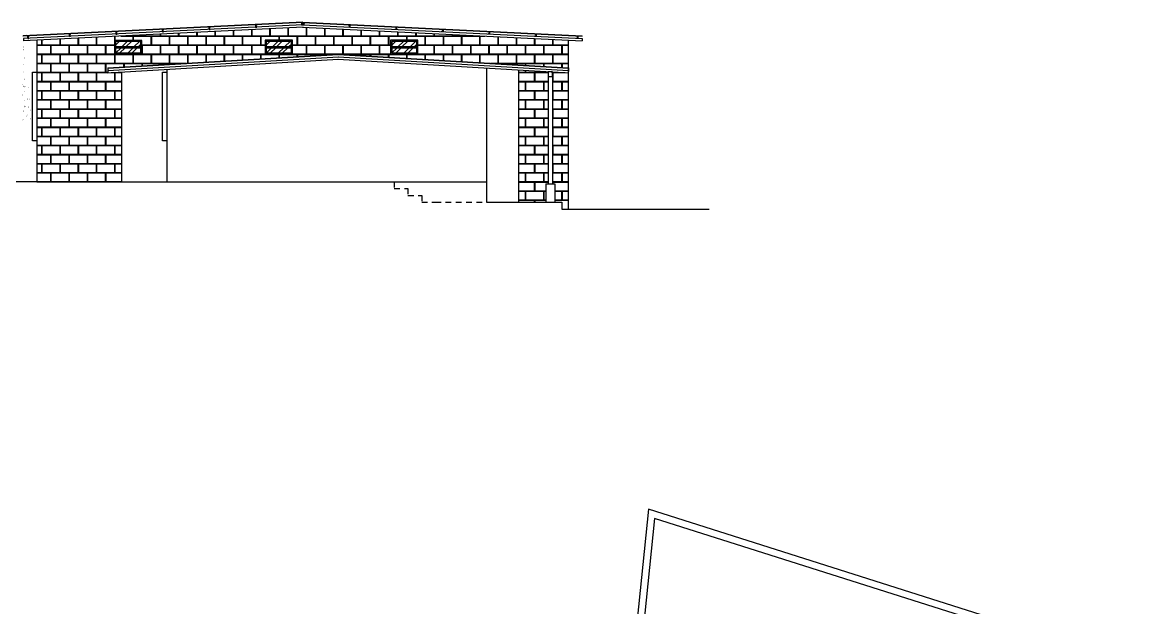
# Model space of a CAD drawing. Header units: inches. Extents: x 2 to 188, y -54 to 24.
# Drawn here: x 22.76 to 46.97, y 10.66 to 23.51 of the extents above; entities that cross this region are included whole.
import ezdxf

# ---------------------------------------------------------------- set-up
doc = ezdxf.new("R2010")
doc.units = ezdxf.units.IN
doc.header["$MEASUREMENT"] = 0
doc.linetypes.add('RAYITAS', pattern=[0.375, 0.25, -0.125])
doc.layers.add('artefactos', color=9, linetype='Continuous')

# ---------------------------------------------------------------- blocks, each defined once
blk = doc.blocks.new('A$C79850DA7')
at = {"layer": 'artefactos', "color": 8, "transparency": 33554636}
for points in [[(4.523, 9.815), (4.492, 9.749), (4.52, 9.749), (4.487, 9.694)], [(4.686, 9.853), (4.655, 9.787), (4.684, 9.787), (4.65, 9.733)], [(4.532, 8.893), (4.502, 8.827), (4.53, 8.827), (4.496, 8.773)], [(4.542, 9.085), (4.511, 9.019), (4.54, 9.019), (4.506, 8.965)], [(4.571, 9.584), (4.54, 9.519), (4.568, 9.519), (4.535, 9.464)], [(4.581, 8.355), (4.55, 8.289), (4.578, 8.289), (4.544, 8.235)], [(4.529, 7.914), (4.499, 7.849), (4.527, 7.849), (4.493, 7.794)], [(4.529, 7.415), (4.499, 7.349), (4.527, 7.349), (4.493, 7.295)], [(4.584, 6.932), (4.553, 6.866), (4.582, 6.866), (4.548, 6.811)], [(4.459, 6.586), (4.428, 6.52), (4.457, 6.52), (4.423, 6.466)], [(4.535, 6.444), (4.504, 6.378), (4.532, 6.378), (4.499, 6.323)], [(4.584, 6.432), (4.553, 6.366), (4.582, 6.366), (4.548, 6.312)], [(4.612, 6.098), (4.581, 6.032), (4.609, 6.032), (4.576, 5.978)], [(4.679, 6.444), (4.648, 6.378), (4.677, 6.378), (4.643, 6.323)], [(4.862, 6.367), (4.831, 6.301), (4.859, 6.301), (4.825, 6.246)], [(4.468, 5.867), (4.437, 5.802), (4.465, 5.802), (4.432, 5.747)], [(4.612, 5.483), (4.581, 5.418), (4.609, 5.418), (4.576, 5.363)], [(4.804, 5.599), (4.773, 5.533), (4.801, 5.533), (4.768, 5.478)], [(4.929, 5.599), (4.898, 5.533), (4.926, 5.533), (4.893, 5.478)], [(4.516, 4.792), (4.485, 4.726), (4.513, 4.726), (4.48, 4.672)], [(4.602, 5.099), (4.571, 5.034), (4.6, 5.034), (4.566, 4.979)], [(4.679, 5.099), (4.648, 5.034), (4.677, 5.034), (4.643, 4.979)], [(4.717, 4.446), (4.687, 4.381), (4.715, 4.381), (4.681, 4.326)], [(4.814, 4.535), (4.783, 4.469), (4.812, 4.469), (4.778, 4.414)], [(4.852, 5.061), (4.821, 4.995), (4.849, 4.995), (4.816, 4.941)], [(4.977, 4.83), (4.946, 4.765), (4.974, 4.765), (4.941, 4.71)], [(5.13, 4.638), (5.1, 4.573), (5.128, 4.573), (5.094, 4.518)], [(4.487, 4.216), (4.456, 4.15), (4.484, 4.15), (4.451, 4.096)], [(5.006, 4.293), (4.975, 4.227), (5.003, 4.227), (4.97, 4.172)], [(5.13, 4.139), (5.1, 4.073), (5.128, 4.073), (5.094, 4.019)]]:
    blk.add_solid(points, dxfattribs=at)

msp = doc.modelspace()

# ---------------------------------------------------------------- hatches: boundary and pattern name
h = msp.add_hatch()
h.set_pattern_fill('AR-B816C', color=8, scale=0.025)
h.paths.add_polyline_path([(24.935, 22.414), (24.642, 22.396), (24.639, 22.446), (24.636, 22.496), (24.635, 22.508), (29.688, 22.808), (34.735, 22.508), (34.735, 23.11), (28.91, 23.396), (23.085, 23.11), (23.085, 20.008), (24.935, 20.008)])
h.paths.add_polyline_path([(24.785, 22.807), (24.785, 23.107), (25.385, 23.107), (25.385, 22.807)], flags=16)
h.paths.add_polyline_path([(24.81, 22.832), (24.81, 23.082), (25.36, 23.082), (25.36, 22.832)], flags=0)
h.paths.add_polyline_path([(28.085, 22.809), (28.085, 23.109), (28.685, 23.109), (28.685, 22.809)], flags=16)
h.paths.add_polyline_path([(28.11, 22.834), (28.11, 23.084), (28.66, 23.084), (28.66, 22.834)], flags=0)
h.paths.add_polyline_path([(30.835, 22.809), (30.835, 23.109), (31.435, 23.109), (31.435, 22.809)], flags=16)
h.paths.add_polyline_path([(30.86, 22.834), (30.86, 23.084), (31.41, 23.084), (31.41, 22.834)], flags=0)
h.paths.add_polyline_path([(34.285, 22.422), (33.635, 22.461), (33.635, 19.558), (34.235, 19.558), (34.235, 19.958), (34.285, 19.958)])
h.paths.add_polyline_path([(34.735, 22.496), (34.734, 22.496), (34.731, 22.446), (34.728, 22.396), (34.385, 22.417), (34.385, 19.958), (34.435, 19.958), (34.435, 19.558), (34.585, 19.558), (34.585, 19.408), (34.735, 19.408)])
at = {"transparency": 33554610}
h = msp.add_hatch(dxfattribs=at)
h.set_pattern_fill('ANSI32', color=1, scale=0.5)
h.set_pattern_definition([(45, (0, 0.1375), (-0.1325825, 0.1325825), []), (45, (0.08839, 0.1375), (-0.1325825, 0.1325825), [])])
h.paths.add_polyline_path([(25.085, 23.082), (24.81, 23.082), (24.81, 22.97), (25.085, 22.97)])
h.paths.add_polyline_path([(25.36, 23.082), (25.085, 23.082), (25.085, 22.97), (25.36, 22.97)])
h.paths.add_polyline_path([(25.085, 22.945), (24.81, 22.945), (24.81, 22.832), (25.085, 22.832)])
h.paths.add_polyline_path([(25.36, 22.945), (25.085, 22.945), (25.085, 22.832), (25.36, 22.832)])
h = msp.add_hatch()
h.set_pattern_fill('ANSI32', color=1, scale=0.5)
h.set_pattern_definition([(45, (3.3, 0.13953), (-0.1325825, 0.1325825), []), (45, (3.38839, 0.13953), (-0.1325825, 0.1325825), [])])
h.paths.add_polyline_path([(28.385, 23.084), (28.11, 23.084), (28.11, 22.972), (28.385, 22.972)])
h.paths.add_polyline_path([(28.66, 23.084), (28.385, 23.084), (28.385, 22.972), (28.66, 22.972)])
h.paths.add_polyline_path([(28.385, 22.947), (28.11, 22.947), (28.11, 22.834), (28.385, 22.834)])
h.paths.add_polyline_path([(28.66, 22.947), (28.385, 22.947), (28.385, 22.834), (28.66, 22.834)])
h = msp.add_hatch()
h.set_pattern_fill('ANSI32', color=1, scale=0.5)
h.set_pattern_definition([(45, (6.05, 0.13953), (-0.1325825, 0.1325825), []), (45, (6.13839, 0.13953), (-0.1325825, 0.1325825), [])])
h.paths.add_polyline_path([(31.135, 23.084), (30.86, 23.084), (30.86, 22.972), (31.135, 22.972)])
h.paths.add_polyline_path([(31.41, 23.084), (31.135, 23.084), (31.135, 22.972), (31.41, 22.972)])
h.paths.add_polyline_path([(31.135, 22.947), (30.86, 22.947), (30.86, 22.834), (31.135, 22.834)])
h.paths.add_polyline_path([(31.41, 22.947), (31.135, 22.947), (31.135, 22.834), (31.41, 22.834)])

# ---------------------------------------------------------------- linework, layer by layer
for p, q in [((28.91, 23.508), (22.785, 23.208)), ((28.911, 23.496), (22.786, 23.196)), ((28.91, 23.508), (35.035, 23.208)), ((28.91, 23.496), (35.035, 23.196)), ((28.91, 23.446), (22.788, 23.146)), ((28.916, 23.396), (22.791, 23.096)), ((28.905, 23.396), (35.03, 23.096)), ((28.91, 23.446), (35.032, 23.146)), ((22.786, 23.196), (22.785, 23.208)), ((22.788, 23.146), (22.791, 23.096)), ((35.032, 23.146), (35.03, 23.096)), ((35.035, 23.196), (35.035, 23.208)), ((24.635, 22.508), (29.688, 22.808)), ((24.636, 22.496), (29.689, 22.796)), ((29.688, 22.808), (34.735, 22.508)), ((29.688, 22.796), (34.734, 22.496)), ((24.639, 22.446), (29.692, 22.746)), ((24.642, 22.396), (29.695, 22.696)), ((29.682, 22.696), (34.728, 22.396)), ((29.685, 22.746), (34.731, 22.446)), ((24.635, 22.508), (24.636, 22.496)), ((24.636, 22.496), (24.639, 22.446)), ((24.639, 22.446), (24.642, 22.396)), ((34.731, 22.446), (34.728, 22.396)), ((34.734, 22.496), (34.731, 22.446)), ((34.735, 22.508), (34.734, 22.496)), ((36.485, 12.824), (35.77, 5.826)), ((36.615, 12.626), (35.904, 5.662)), ((46.971, 9.501), (36.485, 12.824)), ((46.821, 9.392), (36.615, 12.626))]:
    msp.add_line(p, q)
at = {"color": 2}
for p, q in [((23.085, 23.11), (23.085, 20.008)), ((34.735, 19.408), (34.735, 23.11))]:
    msp.add_line(p, q, dxfattribs=at)
at = {"color": 1}
for p, q in [((24.81, 22.97), (25.36, 22.97)), ((24.81, 22.945), (25.36, 22.945)), ((28.11, 22.972), (28.66, 22.972)), ((28.11, 22.947), (28.66, 22.947)), ((30.86, 22.972), (31.41, 22.972)), ((30.86, 22.947), (31.41, 22.947))]:
    msp.add_line(p, q, dxfattribs=at)
at = {"color": 4}
for p, q in [((24.935, 22.413), (24.935, 20.008)), ((33.635, 22.463), (33.635, 19.558)), ((34.235, 19.958), (34.235, 19.558)), ((34.235, 19.958), (34.435, 19.958)), ((34.435, 19.958), (34.435, 19.558))]:
    msp.add_line(p, q, dxfattribs=at)
at = {"color": 5}
for p, q in [((25.935, 22.471), (25.935, 20.008)), ((32.935, 22.506), (32.935, 20.008))]:
    msp.add_line(p, q, dxfattribs=at)
at = {"color": 3}
for p, q in [((34.285, 22.317), (34.285, 19.958)), ((34.385, 22.317), (34.385, 19.958))]:
    msp.add_line(p, q, dxfattribs=at)
at = {"color": 6}
for p, q in [((23.085, 20.008), (16.815, 20.008)), ((23.085, 20.008), (32.935, 20.008)), ((32.935, 20.008), (32.935, 19.558)), ((34.585, 19.408), (37.815, 19.408))]:
    msp.add_line(p, q, dxfattribs=at)
at = {"color": 4}
for points in [[(28.908, 23.486), (28.908, 23.496), (28.883, 23.495), (28.885, 23.445), (28.91, 23.446), (28.91, 23.456), (28.905, 23.456), (28.905, 23.451), (28.89, 23.45), (28.888, 23.49), (28.903, 23.491), (28.903, 23.485), (28.908, 23.486)], [(28.912, 23.486), (28.913, 23.496), (28.938, 23.495), (28.935, 23.445), (28.91, 23.446), (28.911, 23.456), (28.916, 23.456), (28.915, 23.451), (28.93, 23.45), (28.932, 23.49), (28.917, 23.491), (28.917, 23.485), (28.912, 23.486)], [(28.912, 23.486), (28.913, 23.496), (28.938, 23.495), (28.935, 23.445), (28.91, 23.446), (28.911, 23.456), (28.916, 23.456), (28.915, 23.451), (28.93, 23.45), (28.932, 23.49), (28.917, 23.491), (28.917, 23.485), (28.912, 23.486)], [(23.819, 23.236), (23.819, 23.247), (23.794, 23.245), (23.796, 23.195), (23.821, 23.197), (23.821, 23.207), (23.816, 23.206), (23.816, 23.201), (23.801, 23.201), (23.799, 23.241), (23.814, 23.241), (23.814, 23.236), (23.819, 23.236)], [(24.839, 23.286), (24.839, 23.296), (24.814, 23.295), (24.816, 23.245), (24.841, 23.247), (24.841, 23.257), (24.836, 23.256), (24.836, 23.251), (24.821, 23.251), (24.819, 23.291), (24.834, 23.291), (24.834, 23.286), (24.839, 23.286)], [(25.86, 23.336), (25.859, 23.346), (25.834, 23.345), (25.837, 23.295), (25.862, 23.297), (25.861, 23.307), (25.856, 23.306), (25.856, 23.301), (25.842, 23.301), (25.84, 23.34), (25.855, 23.341), (25.855, 23.336), (25.86, 23.336)], [(26.88, 23.386), (26.88, 23.396), (26.855, 23.395), (26.857, 23.345), (26.882, 23.347), (26.882, 23.357), (26.877, 23.356), (26.877, 23.351), (26.862, 23.351), (26.86, 23.39), (26.875, 23.391), (26.875, 23.386), (26.88, 23.386)], [(27.9, 23.436), (27.9, 23.446), (27.875, 23.445), (27.877, 23.395), (27.902, 23.396), (27.902, 23.407), (27.897, 23.406), (27.897, 23.401), (27.882, 23.4), (27.88, 23.44), (27.895, 23.441), (27.895, 23.436), (27.9, 23.436)], [(29.92, 23.436), (29.921, 23.446), (29.945, 23.445), (29.943, 23.395), (29.918, 23.396), (29.919, 23.407), (29.924, 23.406), (29.923, 23.401), (29.938, 23.4), (29.94, 23.44), (29.925, 23.441), (29.925, 23.436), (29.92, 23.436)], [(30.94, 23.386), (30.941, 23.396), (30.966, 23.395), (30.963, 23.345), (30.938, 23.347), (30.939, 23.357), (30.944, 23.356), (30.944, 23.351), (30.959, 23.351), (30.961, 23.39), (30.946, 23.391), (30.945, 23.386), (30.94, 23.386)], [(31.961, 23.336), (31.961, 23.346), (31.986, 23.345), (31.984, 23.295), (31.959, 23.297), (31.959, 23.307), (31.964, 23.306), (31.964, 23.301), (31.979, 23.301), (31.981, 23.34), (31.966, 23.341), (31.966, 23.336), (31.961, 23.336)], [(32.981, 23.286), (32.981, 23.296), (33.006, 23.295), (33.004, 23.245), (32.979, 23.247), (32.98, 23.257), (32.985, 23.256), (32.984, 23.251), (32.999, 23.251), (33.001, 23.291), (32.986, 23.291), (32.986, 23.286), (32.981, 23.286)], [(34.001, 23.236), (34.002, 23.247), (34.027, 23.245), (34.024, 23.195), (33.999, 23.197), (34, 23.207), (34.005, 23.206), (34.005, 23.201), (34.02, 23.201), (34.022, 23.241), (34.007, 23.241), (34.006, 23.236), (34.001, 23.236)], [(22.905, 23.192), (22.905, 23.202), (22.88, 23.201), (22.882, 23.151), (22.907, 23.152), (22.907, 23.162), (22.902, 23.162), (22.902, 23.157), (22.887, 23.156), (22.885, 23.196), (22.9, 23.197), (22.9, 23.191), (22.905, 23.192)], [(34.915, 23.192), (34.916, 23.202), (34.94, 23.201), (34.938, 23.151), (34.913, 23.152), (34.914, 23.162), (34.919, 23.162), (34.918, 23.157), (34.933, 23.156), (34.935, 23.196), (34.92, 23.197), (34.92, 23.191), (34.915, 23.192)]]:
    msp.add_lwpolyline(points, dxfattribs=at)
at = {"color": 1}
for points in [[(24.785, 22.807), (25.385, 22.807), (25.385, 23.107), (24.785, 23.107)], [(24.81, 22.832), (25.36, 22.832), (25.36, 23.082), (24.81, 23.082)], [(28.085, 22.809), (28.685, 22.809), (28.685, 23.109), (28.085, 23.109)], [(28.11, 22.834), (28.66, 22.834), (28.66, 23.084), (28.11, 23.084)], [(30.835, 22.809), (31.435, 22.809), (31.435, 23.109), (30.835, 23.109)], [(30.86, 22.834), (31.41, 22.834), (31.41, 23.084), (30.86, 23.084)], [(23.085, 20.908), (22.985, 20.908), (22.985, 22.408), (23.085, 22.408)]]:
    msp.add_lwpolyline(points, close=True, dxfattribs=at)
at = {"color": 4}
for points in [[(25.935, 20.908), (25.835, 20.908), (25.835, 22.408), (25.935, 22.408)], [(34.285, 22.317), (34.385, 22.317), (34.385, 22.417), (34.285, 22.417)]]:
    msp.add_lwpolyline(points, close=True, dxfattribs=at)
at = {"color": 8, "linetype": 'RAYITAS', "ltscale": 0.5}
msp.add_lwpolyline([(30.916, 20.008), (30.916, 19.858), (31.216, 19.858), (31.216, 19.708), (31.516, 19.708), (31.516, 19.558), (31.816, 19.558), (31.816, 19.558), (32.935, 19.558)], dxfattribs=at)
at = {"color": 6}
msp.add_lwpolyline([(32.935, 19.558), (34.585, 19.558), (34.585, 19.408)], dxfattribs=at)

# ---------------------------------------------------------------- block references
at = {"layer": 'artefactos', "xscale": 0.3273856185017764, "yscale": 0.3273856185017764, "zscale": 0.3273856185017764}
msp.add_blockref('A$C79850DA7', (21.315, 20.008), dxfattribs=at)

doc.saveas('drawing.dxf')
